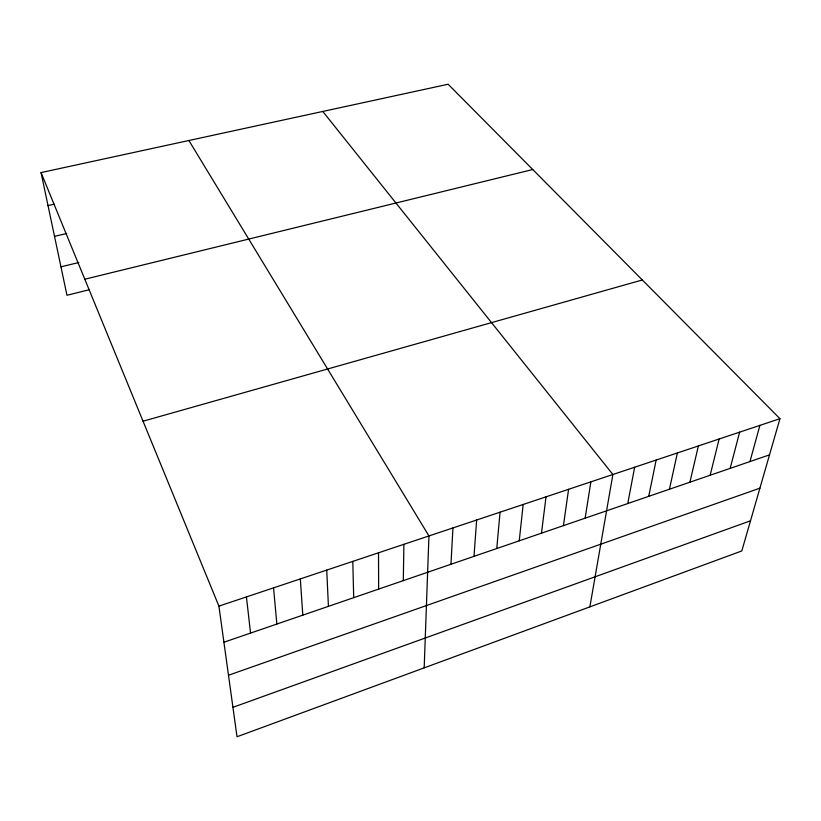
<?xml version="1.0" encoding="UTF-8"?>
<svg xmlns="http://www.w3.org/2000/svg" width="821" height="821" viewBox="0 0 821 821"><rect width="100%" height="100%" fill="white"/><g stroke="black" fill="none" stroke-linecap="round" stroke-linejoin="round"><path stroke-width="1.23" d="M403.306 580.632L403.891 544.313M424.18 667.863L428.942 535.949L188.892 140.504M450.955 564.263L452.946 527.924M473.994 556.351L476.652 520.011M496.756 548.541L500.061 512.191M519.241 540.813L523.182 504.463M541.47 533.178L546.027 496.838M563.432 525.635L568.584 489.295M585.127 518.184L590.874 481.855M589.868 606.873L612.887 474.497L322.786 111.451M627.767 503.54L634.643 467.231M648.723 496.346L656.143 460.047M669.433 489.234L677.387 452.946M689.907 482.204L698.384 445.936M710.155 475.246L719.134 439.009M730.167 468.37L739.639 432.154M749.953 461.576L759.907 425.381M779.95 418.689L741.815 550.942L237.012 736.755L218.909 606.114L41.05 172.584L448.133 84.245L779.95 418.689L218.909 606.114M232.938 707.322L750.507 520.791M228.495 675.242L759.918 488.167M223.917 642.238L769.523 454.855M143.049 421.214L642.32 279.971M89.448 289.69L66.963 295.262L41.05 172.584M84.799 279.222L532.747 169.526M60.949 266.815L78.826 262.515M54.514 236.345L66.696 233.513M48.018 205.589L54.237 204.193M246.423 596.918L250.559 633.094M273.557 587.857L276.851 624.063M300.322 578.908L302.805 615.145M326.737 570.092L328.421 606.35M352.794 561.379L353.697 597.667M378.512 552.79L378.655 589.098"/></g></svg>
